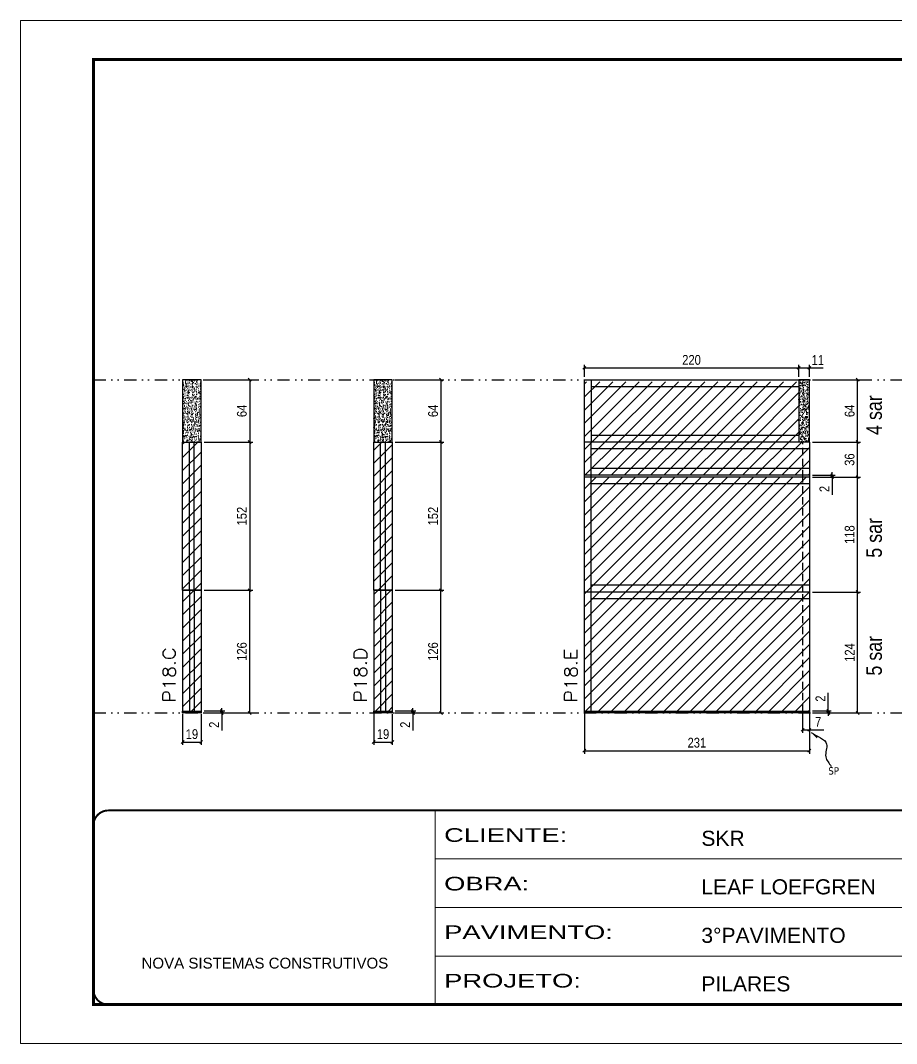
# Model space of a CAD drawing. Extents: x 14400 to 27878, y -21631 to 6985.
# Drawn here: x 19182 to 20081, y -2105 to -1055 of the extents above; entities that cross this region are included whole.
import ezdxf

# ---------------------------------------------------------------- set-up
doc = ezdxf.new("R2010")
doc.units = 0
for name, pattern in [('CONTINUO', [0]), ('DASHED', [0.75, 0.5, -0.25]), ('DIVIDE2', [0.625, 0.25, -0.125, 0, -0.125, 0, -0.125]), ('HIDDEN', [0.375, 0.25, -0.125])]:
    doc.linetypes.add(name, pattern=pattern)
for name, color, linetype in [('COTA', 241, 'Continuous'), ('NOMENCLATURA', 7, 'Continuous'), ('Nível', 160, 'Continuous'), ('Painéis', 200, 'Continuous'), ('SARR_2.2x7', 40, 'Continuous'), ('Sarrafo de Pressão', 42, 'HIDDEN'), ('texto', 7, 'Continuous')]:
    doc.layers.add(name, color=color, linetype=linetype)
for name, color, linetype, lineweight in [('Folhas', 255, 'Continuous', 9), ('Hachura', 251, 'Continuous', 9), ('SARRAFO DE PRESSAO', 251, 'DASHED', 9), ('Texto Seção', 7, 'Continuous', 15)]:
    doc.layers.add(name, color=color, linetype=linetype, lineweight=lineweight)
doc.styles.add('ARIAL', font='arial.ttf')
doc.styles.add('ARIAL_NARROW', font='ARIALN.TTF', dxfattribs={"height": 0.2})
doc.styles.add('COTA TECNICA', font='techl___.ttf', dxfattribs={"height": 10})
doc.styles.add('COTA TECNICA-50', font='techl___.ttf', dxfattribs={"height": 10})
doc.styles.add('REGUA-120', font='ROMANS.shx', dxfattribs={"height": 15})
doc.styles.get("Standard").update_dxf_attribs({"font": 'arial.ttf'})
doc.styles.add('Tecnologia', font='')
doc.styles.get('Tecnologia').set_extended_font_data('Forgotten Futurist')
doc.dimstyles.new('COTA PAINEL-50', dxfattribs={"dimtxt": 10, "dimasz": 3, "dimexe": 3, "dimexo": 3, "dimgap": 3, "dimtad": 1, "dimdec": 1, "dimzin": 12, "dimdsep": 46, "dimtxsty": 'COTA TECNICA-50', "dimblk1": 'OBLIQUE', "dimblk2": 'OBLIQUE', "dimsah": 1, "dimcen": 0.9, "dimclrd": 4, "dimclre": 4, "dimclrt": 240, "dimadec": 1, "dimazin": 3, "dimtfac": 1, "dimtdec": 1, "dimtmove": 0, "dimatfit": 3, "dimfxl": 1, "dimtolj": 1, "dimtzin": 12, "dimarcsym": 0})
doc.dimstyles.new('PAINEL', dxfattribs={"dimtxt": 10, "dimasz": 3, "dimexe": 3, "dimexo": 3, "dimgap": 3, "dimtad": 1, "dimdec": 1, "dimzin": 12, "dimdsep": 46, "dimtxsty": 'COTA TECNICA', "dimblk1": 'OBLIQUE', "dimblk2": 'OBLIQUE', "dimsah": 1, "dimcen": 0.9, "dimclrd": 4, "dimclre": 4, "dimclrt": 240, "dimadec": 1, "dimazin": 3, "dimtfac": 1, "dimtdec": 1, "dimtmove": 0, "dimatfit": 3, "dimfxl": 1, "dimtolj": 1, "dimtzin": 12, "dimarcsym": 0})
doc.dimstyles.get("Standard").update_dxf_attribs({"dimtxt": 0.18, "dimasz": 0.18, "dimexe": 0.18, "dimexo": 0.0625, "dimgap": 0.09, "dimtad": 0, "dimtih": 1, "dimtoh": 1, "dimdec": 4, "dimzin": 0, "dimdsep": 46, "dimtxsty": 'Standard', "dimcen": 0.09, "dimadec": 0, "dimazin": 0, "dimtfac": 1, "dimtdec": 4, "dimtofl": 0, "dimtmove": 0, "dimatfit": 3, "dimfxl": 1, "dimtolj": 1, "dimtzin": 0, "dimarcsym": 0})

# ---------------------------------------------------------------- blocks, each defined once
blk = doc.blocks.new('9999999999')
at = {"color": 30, "linetype": 'CONTINUO'}
for p, q in [((98564.6, 34230.2), (98564.6, 34429.4)), ((98564.6, 34379.6), (99584, 34379.6)), ((98564.6, 34329.8), (99488, 34329.8)), ((98564.6, 34280), (99488, 34280))]:
    blk.add_line(p, q, dxfattribs=at)
at = {"color": 30, "linetype": 'CONTINUO', "const_width": 2}
blk.add_lwpolyline([(99584, 34230.2), (99584, 34414.4, 0.414214), (99569, 34429.4), (98229, 34429.4, 0.414214), (98214, 34414.4), (98214, 34245.2, 0.414214), (98229, 34230.2), (99584, 34230.2)], format="xyb", dxfattribs=at)
at = {"layer": 'Folhas'}
blk.add_lwpolyline([(98139, 34190.2), (99624, 34190.2), (99624, 35240.2), (98139, 35240.2)], close=True, dxfattribs=at)
at = {"layer": 'Folhas', "color": 30, "const_width": 3}
blk.add_lwpolyline([(98214, 34230.2), (99584, 34230.2), (99584, 35200.2), (98214, 35200.2)], close=True, dxfattribs=at)
at = {"color": 7, "linetype": 'Continuous', "ltscale": 5, "style": 'ARIAL'}
for s, height, p in [('SKR', 15.48, (98837.7, 34393.1)), ('LEAF LOEFGREN', 15.483, (98837.7, 34343.3)), ('3°PAVIMENTO', 15.483, (98837.7, 34293.5)), ('NOVA SISTEMAS CONSTRUTIVOS', 11.059, (98263.2, 34267.2)), ('PILARES', 15.48, (98837.7, 34243.7))]:
    blk.add_text(s, height=height, dxfattribs=at).set_placement(p)
at = {"layer": 'Folhas', "color": 7, "style": 'Tecnologia', "width": 1.5}
for s, p in [('CLIENTE:', (98573.7, 34397.2)), ('OBRA:', (98573.7, 34347.3)), ('PAVIMENTO:', (98573.7, 34297.5)), ('PROJETO:', (98573.7, 34247.7))]:
    blk.add_text(s, height=14, dxfattribs=at).set_placement(p)
blk = doc.blocks.new('_Oblique')
at = {"color": 0, "linetype": 'ByBlock', "lineweight": -2}
blk.add_line((-0.5, -0.5), (0.5, 0.5), dxfattribs=at)
blk = doc.blocks.new('*D1064')
at = {"layer": 'COTA', "color": 4, "lineweight": -2, "transparency": 16777216}
for p, q in [((19760.6, -1767), (19760.6, -1807.8)), ((19991.6, -1767), (19991.6, -1807.8)), ((19760.6, -1804.8), (19991.6, -1804.8))]:
    blk.add_line(p, q, dxfattribs=at)
at = {"layer": 'Defpoints', "color": 0, "transparency": 16777216}
for p in [(19760.6, -1764), (19991.6, -1764), (19991.6, -1804.8)]:
    blk.add_point(p, dxfattribs=at)
at = {"layer": 'COTA', "color": 4, "lineweight": -2, "transparency": 16777216, "xscale": 3, "yscale": 3, "zscale": 3, "rotation": 180}
blk.add_blockref('_Oblique', (19760.6, -1804.8), dxfattribs=at)
at = {"layer": 'COTA', "color": 4, "lineweight": -2, "transparency": 16777216, "xscale": 3, "yscale": 3, "zscale": 3}
blk.add_blockref('_Oblique', (19991.6, -1804.8), dxfattribs=at)
at = {"layer": 'COTA', "color": 240, "transparency": 16777216, "insert": (19876.1, -1796.6), "char_height": 10, "attachment_point": 5, "style": 'COTA TECNICA'}
blk.add_mtext('\\A1;231', dxfattribs=at)
blk = doc.blocks.new('*D1065')
at = {"layer": 'COTA', "color": 4, "lineweight": -2, "transparency": 16777216}
for p, q in [((19984.6, -1767), (19984.6, -1786.3)), ((19991.6, -1769), (19991.6, -1786.3)), ((19984.6, -1783.3), (19991.6, -1783.3)), ((19991.6, -1783.3), (20006.4, -1783.3))]:
    blk.add_line(p, q, dxfattribs=at)
at = {"layer": 'Defpoints', "color": 0, "transparency": 16777216}
for p in [(19984.6, -1764), (19991.6, -1766), (19991.6, -1783.3)]:
    blk.add_point(p, dxfattribs=at)
at = {"layer": 'COTA', "color": 4, "lineweight": -2, "transparency": 16777216, "xscale": 3, "yscale": 3, "zscale": 3, "rotation": 180}
blk.add_blockref('_Oblique', (19984.6, -1783.3), dxfattribs=at)
at = {"layer": 'COTA', "color": 4, "lineweight": -2, "transparency": 16777216, "xscale": 3, "yscale": 3, "zscale": 3}
blk.add_blockref('_Oblique', (19991.6, -1783.3), dxfattribs=at)
at = {"layer": 'COTA', "color": 240, "transparency": 16777216, "insert": (20000.5, -1775.2), "char_height": 10, "attachment_point": 5, "style": 'COTA TECNICA-50'}
blk.add_mtext('\\A1;7', dxfattribs=at)
blk = doc.blocks.new('*D1066')
at = {"layer": 'COTA', "color": 4, "lineweight": -2, "transparency": 16777216}
for p, q in [((20010.9, -1764), (20010.9, -1745.2)), ((19994.6, -1764), (20013.9, -1764)), ((19994.6, -1766), (20013.9, -1766)), ((20010.9, -1766), (20010.9, -1764)), ((20010.9, -1766), (20010.9, -1769))]:
    blk.add_line(p, q, dxfattribs=at)
at = {"layer": 'Defpoints', "color": 0, "transparency": 16777216}
for p in [(19991.6, -1764), (19991.6, -1766), (20010.9, -1766)]:
    blk.add_point(p, dxfattribs=at)
at = {"layer": 'COTA', "color": 4, "lineweight": -2, "transparency": 16777216, "xscale": 3, "yscale": 3, "zscale": 3}
for p, rotation in [((20010.9, -1764), 270), ((20010.9, -1766), 90)]:
    blk.add_blockref('_Oblique', p, dxfattribs=dict(at, rotation=rotation))
at = {"layer": 'COTA', "color": 240, "transparency": 16777216, "insert": (20002.9, -1751.3), "char_height": 10, "attachment_point": 5, "rotation": 90, "style": 'COTA TECNICA-50'}
blk.add_mtext('\\A1;2', dxfattribs=at)
blk = doc.blocks.new('*D1076')
at = {"layer": 'COTA', "color": 4, "lineweight": -2, "transparency": 16777216}
for p, q in [((19994.6, -1642), (20044, -1642)), ((20041, -1766), (20041, -1642)), ((19994.6, -1766), (20044, -1766))]:
    blk.add_line(p, q, dxfattribs=at)
at = {"layer": 'Defpoints', "color": 0, "transparency": 16777216}
for p in [(19991.6, -1642), (20041, -1642), (19991.6, -1766)]:
    blk.add_point(p, dxfattribs=at)
at = {"layer": 'COTA', "color": 4, "lineweight": -2, "transparency": 16777216, "xscale": 3, "yscale": 3, "zscale": 3}
for p, rotation in [((20041, -1642), 90), ((20041, -1766), 270)]:
    blk.add_blockref('_Oblique', p, dxfattribs=dict(at, rotation=rotation))
at = {"layer": 'COTA', "color": 240, "transparency": 16777216, "insert": (20032.9, -1704), "char_height": 10, "attachment_point": 5, "rotation": 90, "style": 'COTA TECNICA'}
blk.add_mtext('\\A1;124', dxfattribs=at)
blk = doc.blocks.new('*D1067')
at = {"layer": 'COTA', "color": 4, "lineweight": -2, "transparency": 16777216}
for p, q in [((19544.5, -1767), (19544.5, -1798.9)), ((19563.5, -1767), (19563.5, -1798.9)), ((19544.5, -1795.9), (19563.5, -1795.9))]:
    blk.add_line(p, q, dxfattribs=at)
at = {"layer": 'Defpoints', "color": 0, "transparency": 16777216}
for p in [(19544.5, -1764), (19563.5, -1764), (19563.5, -1795.9)]:
    blk.add_point(p, dxfattribs=at)
at = {"layer": 'COTA', "color": 4, "lineweight": -2, "transparency": 16777216, "xscale": 3, "yscale": 3, "zscale": 3, "rotation": 180}
blk.add_blockref('_Oblique', (19544.5, -1795.9), dxfattribs=at)
at = {"layer": 'COTA', "color": 4, "lineweight": -2, "transparency": 16777216, "xscale": 3, "yscale": 3, "zscale": 3}
blk.add_blockref('_Oblique', (19563.5, -1795.9), dxfattribs=at)
at = {"layer": 'COTA', "color": 240, "transparency": 16777216, "insert": (19554, -1787.8), "char_height": 10, "attachment_point": 5, "style": 'COTA TECNICA'}
blk.add_mtext('\\A1;19', dxfattribs=at)
blk = doc.blocks.new('*D1068')
at = {"layer": 'COTA', "color": 4, "lineweight": -2, "transparency": 16777216}
for p, q in [((19584.7, -1764), (19584.7, -1761)), ((19566.5, -1764), (19587.7, -1764)), ((19566.5, -1766), (19587.7, -1766)), ((19584.7, -1764), (19584.7, -1766)), ((19584.7, -1766), (19584.7, -1784.1))]:
    blk.add_line(p, q, dxfattribs=at)
at = {"layer": 'Defpoints', "color": 0, "transparency": 16777216}
for p in [(19563.5, -1764), (19563.5, -1766), (19584.7, -1764)]:
    blk.add_point(p, dxfattribs=at)
at = {"layer": 'COTA', "color": 4, "lineweight": -2, "transparency": 16777216, "xscale": 3, "yscale": 3, "zscale": 3}
for p, rotation in [((19584.7, -1764), 270), ((19584.7, -1766), 90)]:
    blk.add_blockref('_Oblique', p, dxfattribs=dict(at, rotation=rotation))
at = {"layer": 'COTA', "color": 240, "transparency": 16777216, "insert": (19576.7, -1778.1), "char_height": 10, "attachment_point": 5, "rotation": 90, "style": 'COTA TECNICA-50'}
blk.add_mtext('\\A1;2', dxfattribs=at)
blk = doc.blocks.new('*D1077')
at = {"layer": 'COTA', "color": 4, "linetype": 'ByBlock', "lineweight": -2, "transparency": 16777216}
for p, q in [((19566.5, -1424), (19616.5, -1424)), ((19613.5, -1424), (19613.5, -1488)), ((19566.5, -1488), (19616.5, -1488))]:
    blk.add_line(p, q, dxfattribs=at)
at = {"layer": 'Defpoints', "color": 0, "linetype": 'ByBlock', "transparency": 16777216}
for p in [(19563.5, -1424), (19563.5, -1488), (19613.5, -1488)]:
    blk.add_point(p, dxfattribs=at)
at = {"layer": 'COTA', "color": 4, "linetype": 'ByBlock', "lineweight": -2, "transparency": 16777216, "xscale": 3, "yscale": 3, "zscale": 3}
for p, rotation in [((19613.5, -1424), 90), ((19613.5, -1488), 270)]:
    blk.add_blockref('_Oblique', p, dxfattribs=dict(at, rotation=rotation))
at = {"layer": 'COTA', "color": 240, "linetype": 'ByBlock', "transparency": 16777216, "insert": (19605.4, -1456), "char_height": 10, "attachment_point": 5, "rotation": 90, "style": 'COTA TECNICA'}
blk.add_mtext('\\A1;64', dxfattribs=at)
blk = doc.blocks.new('*D1069')
at = {"layer": 'COTA', "color": 4, "lineweight": -2, "transparency": 16777216}
for p, q in [((19566.5, -1640), (19616.5, -1640)), ((19613.5, -1766), (19613.5, -1640)), ((19566.5, -1766), (19616.5, -1766))]:
    blk.add_line(p, q, dxfattribs=at)
at = {"layer": 'Defpoints', "color": 0, "transparency": 16777216}
for p in [(19563.5, -1640), (19613.5, -1640), (19563.5, -1766)]:
    blk.add_point(p, dxfattribs=at)
at = {"layer": 'COTA', "color": 4, "lineweight": -2, "transparency": 16777216, "xscale": 3, "yscale": 3, "zscale": 3}
for p, rotation in [((19613.5, -1640), 90), ((19613.5, -1766), 270)]:
    blk.add_blockref('_Oblique', p, dxfattribs=dict(at, rotation=rotation))
at = {"layer": 'COTA', "color": 240, "transparency": 16777216, "insert": (19605.4, -1703), "char_height": 10, "attachment_point": 5, "rotation": 90, "style": 'COTA TECNICA-50'}
blk.add_mtext('\\A1;126', dxfattribs=at)
blk = doc.blocks.new('*D1070')
at = {"layer": 'COTA', "color": 4, "lineweight": -2, "transparency": 16777216}
for p, q in [((19348.4, -1767), (19348.4, -1798.9)), ((19367.4, -1767), (19367.4, -1798.9)), ((19348.4, -1795.9), (19367.4, -1795.9))]:
    blk.add_line(p, q, dxfattribs=at)
at = {"layer": 'Defpoints', "color": 0, "transparency": 16777216}
for p in [(19348.4, -1764), (19367.4, -1764), (19367.4, -1795.9)]:
    blk.add_point(p, dxfattribs=at)
at = {"layer": 'COTA', "color": 4, "lineweight": -2, "transparency": 16777216, "xscale": 3, "yscale": 3, "zscale": 3, "rotation": 180}
blk.add_blockref('_Oblique', (19348.4, -1795.9), dxfattribs=at)
at = {"layer": 'COTA', "color": 4, "lineweight": -2, "transparency": 16777216, "xscale": 3, "yscale": 3, "zscale": 3}
blk.add_blockref('_Oblique', (19367.4, -1795.9), dxfattribs=at)
at = {"layer": 'COTA', "color": 240, "transparency": 16777216, "insert": (19357.9, -1787.8), "char_height": 10, "attachment_point": 5, "style": 'COTA TECNICA'}
blk.add_mtext('\\A1;19', dxfattribs=at)
blk = doc.blocks.new('*D1071')
at = {"layer": 'COTA', "color": 4, "lineweight": -2, "transparency": 16777216}
for p, q in [((19388.6, -1764), (19388.6, -1761)), ((19370.4, -1764), (19391.6, -1764)), ((19370.4, -1766), (19391.6, -1766)), ((19388.6, -1764), (19388.6, -1766)), ((19388.6, -1766), (19388.6, -1784.1))]:
    blk.add_line(p, q, dxfattribs=at)
at = {"layer": 'Defpoints', "color": 0, "transparency": 16777216}
for p in [(19367.4, -1764), (19367.4, -1766), (19388.6, -1764)]:
    blk.add_point(p, dxfattribs=at)
at = {"layer": 'COTA', "color": 4, "lineweight": -2, "transparency": 16777216, "xscale": 3, "yscale": 3, "zscale": 3}
for p, rotation in [((19388.6, -1764), 270), ((19388.6, -1766), 90)]:
    blk.add_blockref('_Oblique', p, dxfattribs=dict(at, rotation=rotation))
at = {"layer": 'COTA', "color": 240, "transparency": 16777216, "insert": (19380.6, -1778.1), "char_height": 10, "attachment_point": 5, "rotation": 90, "style": 'COTA TECNICA-50'}
blk.add_mtext('\\A1;2', dxfattribs=at)
blk = doc.blocks.new('*D1072')
at = {"layer": 'COTA', "color": 4, "lineweight": -2, "transparency": 16777216}
for p, q in [((19370.4, -1640), (19420.3, -1640)), ((19417.3, -1766), (19417.3, -1640)), ((19370.4, -1766), (19420.3, -1766))]:
    blk.add_line(p, q, dxfattribs=at)
at = {"layer": 'Defpoints', "color": 0, "transparency": 16777216}
for p in [(19367.4, -1640), (19417.3, -1640), (19367.4, -1766)]:
    blk.add_point(p, dxfattribs=at)
at = {"layer": 'COTA', "color": 4, "lineweight": -2, "transparency": 16777216, "xscale": 3, "yscale": 3, "zscale": 3}
for p, rotation in [((19417.3, -1640), 90), ((19417.3, -1766), 270)]:
    blk.add_blockref('_Oblique', p, dxfattribs=dict(at, rotation=rotation))
at = {"layer": 'COTA', "color": 240, "transparency": 16777216, "insert": (19409.2, -1703), "char_height": 10, "attachment_point": 5, "rotation": 90, "style": 'COTA TECNICA-50'}
blk.add_mtext('\\A1;126', dxfattribs=at)
blk = doc.blocks.new('*D1623')
at = {"layer": 'COTA', "color": 4, "linetype": 'ByBlock', "lineweight": -2, "transparency": 16777216}
for p, q in [((19370.4, -1424), (19420.3, -1424)), ((19417.3, -1424), (19417.3, -1488)), ((19370.4, -1488), (19420.3, -1488))]:
    blk.add_line(p, q, dxfattribs=at)
at = {"layer": 'Defpoints', "color": 0, "linetype": 'ByBlock', "transparency": 16777216}
for p in [(19367.4, -1424), (19367.4, -1488), (19417.3, -1488)]:
    blk.add_point(p, dxfattribs=at)
at = {"layer": 'COTA', "color": 4, "linetype": 'ByBlock', "lineweight": -2, "transparency": 16777216, "xscale": 3, "yscale": 3, "zscale": 3}
for p, rotation in [((19417.3, -1424), 90), ((19417.3, -1488), 270)]:
    blk.add_blockref('_Oblique', p, dxfattribs=dict(at, rotation=rotation))
at = {"layer": 'COTA', "color": 240, "linetype": 'ByBlock', "transparency": 16777216, "insert": (19409.2, -1456), "char_height": 10, "attachment_point": 5, "rotation": 90, "style": 'COTA TECNICA'}
blk.add_mtext('\\A1;64', dxfattribs=at)
blk = doc.blocks.new('*D1624')
at = {"layer": 'COTA', "color": 4, "lineweight": -2, "transparency": 16777216}
for p, q in [((19994.6, -1424), (20044, -1424)), ((20041, -1488), (20041, -1424)), ((19994.6, -1488), (20044, -1488))]:
    blk.add_line(p, q, dxfattribs=at)
at = {"layer": 'Defpoints', "color": 0, "transparency": 16777216}
for p in [(19991.6, -1424), (20041, -1424), (19991.6, -1488)]:
    blk.add_point(p, dxfattribs=at)
at = {"layer": 'COTA', "color": 4, "lineweight": -2, "transparency": 16777216, "xscale": 3, "yscale": 3, "zscale": 3}
for p, rotation in [((20041, -1424), 90), ((20041, -1488), 270)]:
    blk.add_blockref('_Oblique', p, dxfattribs=dict(at, rotation=rotation))
at = {"layer": 'COTA', "color": 240, "transparency": 16777216, "insert": (20032.9, -1456), "char_height": 10, "attachment_point": 5, "rotation": 90, "style": 'COTA TECNICA'}
blk.add_mtext('\\A1;64', dxfattribs=at)
blk = doc.blocks.new('*D1625')
at = {"layer": 'COTA', "color": 4, "lineweight": -2, "transparency": 16777216}
for p, q in [((19760.6, -1421), (19760.6, -1408.8)), ((19760.6, -1411.8), (19980.6, -1411.8)), ((19980.6, -1421), (19980.6, -1408.8))]:
    blk.add_line(p, q, dxfattribs=at)
at = {"layer": 'Defpoints', "color": 0, "transparency": 16777216}
for p in [(19980.6, -1411.8), (19760.6, -1424), (19980.6, -1424)]:
    blk.add_point(p, dxfattribs=at)
at = {"layer": 'COTA', "color": 4, "lineweight": -2, "transparency": 16777216, "xscale": 3, "yscale": 3, "zscale": 3, "rotation": 180}
blk.add_blockref('_Oblique', (19760.6, -1411.8), dxfattribs=at)
at = {"layer": 'COTA', "color": 4, "lineweight": -2, "transparency": 16777216, "xscale": 3, "yscale": 3, "zscale": 3}
blk.add_blockref('_Oblique', (19980.6, -1411.8), dxfattribs=at)
at = {"layer": 'COTA', "color": 240, "transparency": 16777216, "insert": (19870.6, -1403.7), "char_height": 10, "attachment_point": 5, "style": 'COTA TECNICA'}
blk.add_mtext('\\A1;220', dxfattribs=at)
blk = doc.blocks.new('*D1626')
at = {"layer": 'COTA', "color": 4, "lineweight": -2, "transparency": 16777216}
for p, q in [((19980.6, -1421), (19980.6, -1408.8)), ((19980.6, -1411.8), (19991.6, -1411.8)), ((19991.6, -1421), (19991.6, -1408.8)), ((19991.6, -1411.8), (20005.7, -1411.8))]:
    blk.add_line(p, q, dxfattribs=at)
at = {"layer": 'Defpoints', "color": 0, "transparency": 16777216}
for p in [(19991.6, -1411.8), (19980.6, -1424), (19991.6, -1424)]:
    blk.add_point(p, dxfattribs=at)
at = {"layer": 'COTA', "color": 4, "lineweight": -2, "transparency": 16777216, "xscale": 3, "yscale": 3, "zscale": 3, "rotation": 180}
blk.add_blockref('_Oblique', (19980.6, -1411.8), dxfattribs=at)
at = {"layer": 'COTA', "color": 4, "lineweight": -2, "transparency": 16777216, "xscale": 3, "yscale": 3, "zscale": 3}
blk.add_blockref('_Oblique', (19991.6, -1411.8), dxfattribs=at)
at = {"layer": 'COTA', "color": 240, "transparency": 16777216, "insert": (20000.2, -1403.8), "char_height": 10, "attachment_point": 5, "style": 'COTA TECNICA'}
blk.add_mtext('\\A1;11', dxfattribs=at)
blk = doc.blocks.new('*D1664')
at = {"layer": 'COTA', "color": 4, "lineweight": -2, "transparency": 16777216}
for p, q in [((19370.4, -1488), (19420.3, -1488)), ((19417.3, -1488), (19417.3, -1640)), ((19370.4, -1640), (19420.3, -1640))]:
    blk.add_line(p, q, dxfattribs=at)
at = {"layer": 'Defpoints', "color": 0, "transparency": 16777216}
for p in [(19367.4, -1488), (19367.4, -1640), (19417.3, -1640)]:
    blk.add_point(p, dxfattribs=at)
at = {"layer": 'COTA', "color": 4, "lineweight": -2, "transparency": 16777216, "xscale": 3, "yscale": 3, "zscale": 3}
for p, rotation in [((19417.3, -1488), 90), ((19417.3, -1640), 270)]:
    blk.add_blockref('_Oblique', p, dxfattribs=dict(at, rotation=rotation))
at = {"layer": 'COTA', "color": 240, "transparency": 16777216, "insert": (19409.2, -1564), "char_height": 10, "attachment_point": 5, "rotation": 90, "style": 'COTA TECNICA'}
blk.add_mtext('\\A1;152', dxfattribs=at)
blk = doc.blocks.new('*D1665')
at = {"layer": 'COTA', "color": 4, "lineweight": -2, "transparency": 16777216}
for p, q in [((19566.5, -1488), (19616.5, -1488)), ((19613.5, -1488), (19613.5, -1640)), ((19566.5, -1640), (19616.5, -1640))]:
    blk.add_line(p, q, dxfattribs=at)
at = {"layer": 'Defpoints', "color": 0, "transparency": 16777216}
for p in [(19563.5, -1488), (19563.5, -1640), (19613.5, -1640)]:
    blk.add_point(p, dxfattribs=at)
at = {"layer": 'COTA', "color": 4, "lineweight": -2, "transparency": 16777216, "xscale": 3, "yscale": 3, "zscale": 3}
for p, rotation in [((19613.5, -1488), 90), ((19613.5, -1640), 270)]:
    blk.add_blockref('_Oblique', p, dxfattribs=dict(at, rotation=rotation))
at = {"layer": 'COTA', "color": 240, "transparency": 16777216, "insert": (19605.4, -1564), "char_height": 10, "attachment_point": 5, "rotation": 90, "style": 'COTA TECNICA'}
blk.add_mtext('\\A1;152', dxfattribs=at)
blk = doc.blocks.new('*D1666')
at = {"layer": 'COTA', "color": 4, "lineweight": -2, "transparency": 16777216}
for p, q in [((19994.6, -1524), (20044, -1524)), ((20041, -1642), (20041, -1524)), ((19994.6, -1642), (20044, -1642))]:
    blk.add_line(p, q, dxfattribs=at)
at = {"layer": 'Defpoints', "color": 0, "transparency": 16777216}
for p in [(19991.6, -1524), (20041, -1524), (19991.6, -1642)]:
    blk.add_point(p, dxfattribs=at)
at = {"layer": 'COTA', "color": 4, "lineweight": -2, "transparency": 16777216, "xscale": 3, "yscale": 3, "zscale": 3}
for p, rotation in [((20041, -1524), 90), ((20041, -1642), 270)]:
    blk.add_blockref('_Oblique', p, dxfattribs=dict(at, rotation=rotation))
at = {"layer": 'COTA', "color": 240, "transparency": 16777216, "insert": (20032.9, -1583), "char_height": 10, "attachment_point": 5, "rotation": 90, "style": 'COTA TECNICA'}
blk.add_mtext('\\A1;118', dxfattribs=at)
blk = doc.blocks.new('*D1961')
at = {"layer": 'COTA', "color": 4, "lineweight": -2, "transparency": 16777216}
for p, q in [((19994.6, -1488), (20044, -1488)), ((20041, -1524), (20041, -1488)), ((19994.6, -1524), (20044, -1524))]:
    blk.add_line(p, q, dxfattribs=at)
at = {"layer": 'Defpoints', "color": 0, "transparency": 16777216}
for p in [(19991.6, -1488), (20041, -1488), (19991.6, -1524)]:
    blk.add_point(p, dxfattribs=at)
at = {"layer": 'COTA', "color": 4, "lineweight": -2, "transparency": 16777216, "xscale": 3, "yscale": 3, "zscale": 3}
for p, rotation in [((20041, -1488), 90), ((20041, -1524), 270)]:
    blk.add_blockref('_Oblique', p, dxfattribs=dict(at, rotation=rotation))
at = {"layer": 'COTA', "color": 240, "transparency": 16777216, "insert": (20032.8, -1506), "char_height": 10, "attachment_point": 5, "rotation": 90, "style": 'COTA TECNICA'}
blk.add_mtext('\\A1;36', dxfattribs=at)
blk = doc.blocks.new('*D2283')
at = {"layer": 'COTA', "color": 4, "lineweight": -2, "transparency": 16777216}
for p, q in [((19994.6, -1522), (20017.9, -1522)), ((20014.9, -1522), (20014.9, -1519)), ((20014.9, -1522), (20014.9, -1524)), ((19994.6, -1524), (20017.9, -1524)), ((20014.9, -1524), (20014.9, -1542.1))]:
    blk.add_line(p, q, dxfattribs=at)
at = {"layer": 'Defpoints', "color": 0, "transparency": 16777216}
for p in [(19991.6, -1522), (19991.6, -1524), (20014.9, -1524)]:
    blk.add_point(p, dxfattribs=at)
at = {"layer": 'COTA', "color": 4, "lineweight": -2, "transparency": 16777216, "xscale": 3, "yscale": 3, "zscale": 3}
for p, rotation in [((20014.9, -1522), 270), ((20014.9, -1524), 90)]:
    blk.add_blockref('_Oblique', p, dxfattribs=dict(at, rotation=rotation))
at = {"layer": 'COTA', "color": 240, "transparency": 16777216, "insert": (20006.9, -1536.1), "char_height": 10, "attachment_point": 5, "rotation": 90, "style": 'COTA TECNICA'}
blk.add_mtext('\\A1;2', dxfattribs=at)

msp = doc.modelspace()

# ---------------------------------------------------------------- hatches: boundary and pattern name
at = {"layer": 'COTA'}
h = msp.add_hatch(dxfattribs=at)
h.set_pattern_fill('AR-CONC', color=256, scale=0.03)
h.set_pattern_definition([(50, (3665.493, -5736.8755), (5.4655401, -0.4781726), [0.5715, -6.2865]), (355, (3665.493, -5736.8755), (-1.0573026, 5.7317054), [0.4572, -5.0292175]), (100.451445, (3665.9483, -5736.9154), (4.4082374, 5.2535326), [0.4857003, -5.3427073]), (46.1842, (3665.493, -5735.3515), (8.1323712, -1.2612698), [0.85725, -9.42975]), (96.63556, (3666.1706, -5735.457), (7.122124, 7.4227837), [0.7285507, -8.0140682]), (351.18415, (3665.493, -5735.3515), (7.122124, 7.4227837), [0.685799, -7.543792]), (21, (3666.255, -5735.7325), (4.5484317, -3.067956), [0.5715, -6.2865]), (326, (3666.255, -5735.7325), (1.8540609, 5.525639), [0.4572, -5.0292]), (71.451445, (3666.634, -5735.988), (6.4024926, 2.457683), [0.4857003, -5.3426981]), (37.5, (3665.4929, -5736.8755), (0.0926581, 2.53665117), [0, -4.96824, 0, -5.1054, 0, -5.04825]), (7.5, (3665.493, -5736.8755), (2.00458988, 3.00541724), [0, -2.91084, 0, -4.85394, 0, -1.92405]), (327.5, (3663.7936, -5736.8755), (4.06771786, -0.17186232), [0, -1.905, 0, -5.9436, 0, -7.8867]), (317.5, (3663.0316, -5736.8755), (4.44387544, 0.7627947), [0, -2.4765, 0, -3.94716, 0, -5.6007])])
h.paths.add_polyline_path([(19367.36, -1424.02), (19348.36, -1424.02), (19348.36, -1488.04), (19367.36, -1488.04)])
h = msp.add_hatch(dxfattribs=at)
h.set_pattern_fill('AR-CONC', color=256, scale=0.03)
h.set_pattern_definition([(50, (3861.6687, -5736.8755), (5.4655401, -0.4781726), [0.5715, -6.2865]), (355, (3861.6687, -5736.8755), (-1.0573026, 5.7317054), [0.4572, -5.0292175]), (100.451445, (3862.124, -5736.9154), (4.4082374, 5.2535326), [0.4857003, -5.3427073]), (46.1842, (3861.669, -5735.3515), (8.1323712, -1.2612698), [0.85725, -9.42975]), (96.63556, (3862.346, -5735.457), (7.122124, 7.4227837), [0.7285507, -8.0140682]), (351.18415, (3861.669, -5735.3515), (7.122124, 7.4227837), [0.685799, -7.543792]), (21, (3862.4307, -5735.7325), (4.5484317, -3.067956), [0.5715, -6.2865]), (326, (3862.4307, -5735.7325), (1.8540609, 5.525639), [0.4572, -5.0292]), (71.451445, (3862.8097, -5735.988), (6.4024926, 2.457683), [0.4857003, -5.3426981]), (37.5, (3861.6687, -5736.8755), (0.0926581, 2.53665117), [0, -4.96824, 0, -5.1054, 0, -5.04825]), (7.5, (3861.6687, -5736.8755), (2.00458988, 3.00541724), [0, -2.91084, 0, -4.85394, 0, -1.92405]), (327.5, (3859.9694, -5736.8755), (4.06771786, -0.17186232), [0, -1.905, 0, -5.9436, 0, -7.8867]), (317.5, (3859.2074, -5736.8755), (4.44387544, 0.7627947), [0, -2.4765, 0, -3.94716, 0, -5.6007])])
h.paths.add_polyline_path([(19563.53, -1424.02), (19544.53, -1424.02), (19544.53, -1488.04), (19563.53, -1488.04)])
h = msp.add_hatch(dxfattribs=at)
h.set_pattern_fill('AR-CONC', color=256, scale=0.03)
h.set_pattern_definition([(50, (13.5, 1300.575), (5.4655401, -0.4781726), [0.5715, -6.2865]), (355, (13.5, 1300.575), (-1.0573026, 5.7317054), [0.4572, -5.0292175]), (100.451445, (13.9555, 1300.535), (4.4082374, 5.2535326), [0.4857003, -5.3427073]), (46.1842, (13.5, 1302.099), (8.1323712, -1.2612698), [0.85725, -9.42975]), (96.635558, (14.178, 1301.994), (7.122124, 7.4227837), [0.7285507, -8.0140682]), (351.18415, (13.5, 1302.099), (7.122124, 7.4227837), [0.685799, -7.543792]), (21, (14.262, 1301.718), (4.5484317, -3.0679559), [0.5715, -6.2865]), (326, (14.262, 1301.718), (1.8540609, 5.525639), [0.4572, -5.0292]), (71.451445, (14.641, 1301.4624), (6.4024926, 2.457683), [0.4857003, -5.3426981]), (37.5, (13.5, 1300.5751), (0.0926581, 2.53665117), [0, -4.96824, 0, -5.1054, 0, -5.04825]), (7.5, (13.5, 1300.575), (2.00458988, 3.00541724), [0, -2.91084, 0, -4.85394, 0, -1.92405]), (327.5, (11.8007, 1300.5751), (4.06771786, -0.17186232), [0, -1.905, 0, -5.9436, 0, -7.8867]), (317.5, (11.0387, 1300.575), (4.44387544, 0.7627947), [0, -2.4765, 0, -3.94716, 0, -5.6007])])
h.paths.add_polyline_path([(19991.65, -1424.02), (19980.65, -1424.02), (19980.65, -1488.02), (19991.65, -1488.02)])
at = {"layer": 'Hachura', "linetype": 'ByBlock'}
h = msp.add_hatch(dxfattribs=at)
h.set_pattern_fill('ANSI31', color=256, scale=3)
h.paths.add_polyline_path([(19367.36, -1640.04), (19348.36, -1640.04), (19348.36, -1764.02), (19367.36, -1764.02)])
h.paths.add_polyline_path([(19563.53, -1640.04), (19544.53, -1640.04), (19544.53, -1764.02), (19563.53, -1764.02)])
h.paths.add_polyline_path([(19991.65, -1642.02), (19760.65, -1642.02), (19760.65, -1764.02), (19991.65, -1764.02)])
h.paths.add_polyline_path([(19991.65, -1524.02), (19760.65, -1524.02), (19760.65, -1642.02), (19991.65, -1642.02)])
h.paths.add_polyline_path([(19980.65, -1426.02), (19760.65, -1426.02), (19760.65, -1490.02), (19980.65, -1490.02)])
h.paths.add_polyline_path([(20331.38, -1524.02), (20209.38, -1524.02), (20209.38, -1642.02), (20331.38, -1642.02)])
h.paths.add_polyline_path([(20470.38, -1524.02), (20331.38, -1524.02), (20331.38, -1642.02), (20470.38, -1642.02)])
h.paths.add_polyline_path([(20470.38, -1642.02), (20331.38, -1642.02), (20331.38, -1764.02), (20470.38, -1764.02)])
h.paths.add_polyline_path([(20331.38, -1642.02), (20209.38, -1642.02), (20209.38, -1764.02), (20331.38, -1764.02)])
h = msp.add_hatch(dxfattribs=at)
h.set_pattern_fill('ANSI31', color=256, scale=3)
h.paths.add_polyline_path([(19367.36, -1488.04), (19348.36, -1488.04), (19348.36, -1640.04), (19367.36, -1640.04)])
h.paths.add_polyline_path([(19563.53, -1488.04), (19544.53, -1488.04), (19544.53, -1640.04), (19563.53, -1640.04)])
h.paths.add_polyline_path([(19991.65, -1488.02), (19760.65, -1488.02), (19760.65, -1522.02), (19991.65, -1522.02)])

# ---------------------------------------------------------------- linework, layer by layer
at = {"layer": 'COTA'}
for p, q in [((19991.65, -1424.02), (19980.65, -1424.02)), ((19991.65, -1488.02), (19991.65, -1424.02))]:
    msp.add_line(p, q, dxfattribs=at)
at = {"layer": 'COTA', "linetype": 'ByBlock'}
for points in [[(19348.36, -1488.04), (19367.36, -1488.04), (19367.36, -1424.02), (19348.36, -1424.02)], [(19544.53, -1488.04), (19563.53, -1488.04), (19563.53, -1424.02), (19544.53, -1424.02)]]:
    msp.add_lwpolyline(points, close=True, dxfattribs=at)
at = {"layer": 'Nível', "color": 4, "linetype": 'DIVIDE2', "ltscale": 50}
for p, q in [((19256.97, -1424.02), (20626.97, -1424.02)), ((19256.97, -1766.02), (20626.97, -1766.02))]:
    msp.add_line(p, q, dxfattribs=at)
at = {"layer": 'Painéis'}
for p, q in [((19760.65, -1764.02), (19760.65, -1424.02)), ((19760.65, -1424.02), (19980.65, -1424.02)), ((19980.65, -1424.02), (19980.65, -1488.02)), ((19991.65, -1488.02), (19760.65, -1488.02)), ((19991.65, -1488.02), (19991.65, -1764.02)), ((19991.65, -1522.02), (19760.65, -1522.02)), ((19991.65, -1524.02), (19760.65, -1524.02)), ((19348.36, -1640.04), (19348.36, -1764.02)), ((19348.36, -1640.04), (19367.36, -1640.04)), ((19348.36, -1640.04), (19367.36, -1640.04)), ((19348.36, -1640.04), (19348.36, -1640.04)), ((19367.36, -1640.04), (19367.36, -1764.02)), ((19367.36, -1640.04), (19367.36, -1640.04)), ((19544.53, -1640.04), (19544.53, -1764.02)), ((19544.53, -1640.04), (19563.53, -1640.04)), ((19563.53, -1640.04), (19544.53, -1640.04)), ((19563.53, -1640.04), (19563.53, -1764.02)), ((19991.65, -1642.02), (19760.65, -1642.02)), ((19348.36, -1764.02), (19367.36, -1764.02)), ((19348.36, -1764.02), (19367.36, -1764.02)), ((19348.36, -1766.02), (19348.36, -1764.02)), ((19367.36, -1766.02), (19348.36, -1766.02)), ((19367.36, -1764.02), (19367.36, -1766.02)), ((19544.53, -1764.02), (19563.53, -1764.02)), ((19544.53, -1764.02), (19563.53, -1764.02)), ((19544.53, -1766.02), (19544.53, -1764.02)), ((19563.53, -1766.02), (19544.53, -1766.02)), ((19563.53, -1764.02), (19563.53, -1766.02))]:
    msp.add_line(p, q, dxfattribs=at)
for points in [[(19348.36, -1488.04), (19367.36, -1488.04), (19367.36, -1640.04), (19348.36, -1640.04)], [(19544.53, -1488.04), (19563.53, -1488.04), (19563.53, -1640.04), (19544.53, -1640.04)], [(19760.65, -1764.02), (19991.65, -1764.02), (19991.65, -1766.02), (19760.65, -1766.02)]]:
    msp.add_lwpolyline(points, close=True, dxfattribs=at)
at = {"layer": 'SARR_2.2x7'}
for p, q in [((19767.65, -1424.02), (19767.65, -1488.02)), ((19767.65, -1431.02), (19980.65, -1431.02)), ((19355.36, -1640.04), (19355.36, -1488.04)), ((19360.36, -1640.04), (19360.36, -1488.04)), ((19551.53, -1640.04), (19551.53, -1488.04)), ((19556.53, -1640.04), (19556.53, -1488.04)), ((19767.65, -1481.02), (19980.65, -1481.02)), ((19767.65, -1524.02), (19767.65, -1488.02)), ((19991.65, -1495.02), (19767.65, -1495.02)), ((19991.65, -1515.02), (19767.65, -1515.02)), ((19767.65, -1642.02), (19767.65, -1524.02)), ((19991.65, -1531.02), (19767.65, -1531.02)), ((19991.65, -1635.02), (19767.65, -1635.02)), ((19355.36, -1640.04), (19355.36, -1764.02)), ((19355.36, -1640.04), (19355.36, -1640.04)), ((19360.36, -1640.04), (19360.36, -1764.02)), ((19360.36, -1640.04), (19360.36, -1640.04)), ((19551.53, -1640.04), (19551.53, -1764.02)), ((19556.53, -1640.04), (19556.53, -1764.02)), ((19767.65, -1764.02), (19767.65, -1642.02)), ((19991.65, -1649.02), (19767.65, -1649.02))]:
    msp.add_line(p, q, dxfattribs=at)
at = {"layer": 'Sarrafo de Pressão', "ltscale": 30}
for p, q in [((19984.65, -1524.02), (19984.65, -1488.02)), ((19984.65, -1642.02), (19984.65, -1524.02)), ((19984.65, -1764.02), (19984.65, -1642.02))]:
    msp.add_line(p, q, dxfattribs=at)

# ---------------------------------------------------------------- block references
at = {"layer": 'SARRAFO DE PRESSAO', "color": 6, "linetype": 'ByBlock'}
msp.add_blockref('9999999999', (-78957.01, -36295.5), dxfattribs=at)

# ---------------------------------------------------------------- texts
at = {"layer": 'NOMENCLATURA', "style": 'ARIAL_NARROW'}
for s, p in [('4 sar', (20065.89, -1480.69)), ('5 sar', (20065.89, -1606.69)), ('5 sar', (20065.89, -1727.69))]:
    msp.add_text(s, height=16, rotation=90, dxfattribs=at).set_placement(p)
at = {"layer": 'texto', "color": 0, "insert": (20016.42, -1825.51), "char_height": 7.5, "attachment_point": 5}
msp.add_mtext('{\\fTahoma|b0|i0|c0|p34;\\C4;SP}', dxfattribs=at)
at = {"layer": 'Texto Seção', "style": 'REGUA-120', "width": 1.1}
for s, p in [('P18.C', (19341.11, -1755.25)), ('P18.D', (19537.28, -1755.25)), ('P18.E', (19753.4, -1755.25))]:
    msp.add_text(s, height=13, rotation=90, dxfattribs=at).set_placement(p)

# ---------------------------------------------------------------- dimensions: what is measured, and where the dimension line sits
at = {"layer": 'COTA'}
for base, p1, p2, dimstyle, picture, middle in [((19980.65, -1411.82), (19760.65, -1424.02), (19980.65, -1424.02), 'PAINEL', '*D1625', (19870.65, -1403.72)), ((19991.65, -1411.82), (19980.65, -1424.02), (19991.65, -1424.02), 'PAINEL', '*D1626', (20000.19, -1403.76)), ((19991.65, -1783.26), (19984.65, -1764.02), (19991.65, -1766.02), 'COTA PAINEL-50', '*D1065', (20000.51, -1775.18))]:
    dim = msp.add_linear_dim(base=base, p1=p1, p2=p2, dimstyle=dimstyle, dxfattribs=at)
    dim.commit()
    dim.dimension.update_dxf_attribs({"geometry": picture, "text_midpoint": middle})
at = {"layer": 'COTA', "linetype": 'ByBlock'}
for base, p1, p2, picture, middle in [((19417.35, -1488.04), (19367.36, -1424.02), (19367.36, -1488.04), '*D1623', (19409.24, -1456.03)), ((19613.52, -1488.04), (19563.53, -1424.02), (19563.53, -1488.04), '*D1077', (19605.42, -1456.03))]:
    dim = msp.add_linear_dim(base=base, p1=p1, p2=p2, angle=90, dimstyle='PAINEL', dxfattribs=at)
    dim.commit()
    dim.dimension.update_dxf_attribs({"geometry": picture, "text_midpoint": middle})
at = {"layer": 'COTA'}
for base, p1, p2, dimstyle, picture, middle in [((20041.01, -1424.02), (19991.65, -1488.02), (19991.65, -1424.02), 'PAINEL', '*D1624', (20032.91, -1456.02)), ((19417.35, -1640.04), (19367.36, -1488.04), (19367.36, -1640.04), 'PAINEL', '*D1664', (19409.24, -1564.04)), ((19613.52, -1640.04), (19563.53, -1488.04), (19563.53, -1640.04), 'PAINEL', '*D1665', (19605.41, -1564.04)), ((20041.01, -1488.02), (19991.65, -1524.02), (19991.65, -1488.02), 'PAINEL', '*D1961', (20032.8, -1506.02)), ((20014.95, -1524.02), (19991.65, -1522.02), (19991.65, -1524.02), 'PAINEL', '*D2283', (20006.95, -1536.07)), ((20041.01, -1524.02), (19991.65, -1642.02), (19991.65, -1524.02), 'PAINEL', '*D1666', (20032.92, -1583.02)), ((19417.35, -1640.04), (19367.36, -1766.02), (19367.36, -1640.04), 'COTA PAINEL-50', '*D1072', (19409.24, -1703.03)), ((19613.52, -1640.04), (19563.53, -1766.02), (19563.53, -1640.04), 'COTA PAINEL-50', '*D1069', (19605.42, -1703.03)), ((20041.01, -1642.02), (19991.65, -1766.02), (19991.65, -1642.02), 'PAINEL', '*D1076', (20032.94, -1704.02))]:
    dim = msp.add_linear_dim(base=base, p1=p1, p2=p2, angle=90, dimstyle=dimstyle, dxfattribs=at)
    dim.commit()
    dim.dimension.update_dxf_attribs({"geometry": picture, "text_midpoint": middle})
for base, p1, p2, picture, middle in [((20010.91, -1766.02), (19991.65, -1764.02), (19991.65, -1766.02), '*D1066', (20010.91, -1751.27)), ((19388.55, -1764.02), (19367.36, -1766.02), (19367.36, -1764.02), '*D1071', (19388.55, -1778.07)), ((19584.73, -1764.02), (19563.53, -1766.02), (19563.53, -1764.02), '*D1068', (19584.73, -1778.07))]:
    dim = msp.add_linear_dim(base=base, p1=p1, p2=p2, angle=90, dimstyle='COTA PAINEL-50', dxfattribs=at)
    dim.commit()
    dim.dimension.update_dxf_attribs({"geometry": picture, "text_midpoint": middle, "dimtype": 160})
for base, p1, p2, picture, middle in [((19367.36, -1795.91), (19348.36, -1764.02), (19367.36, -1764.02), '*D1070', (19357.86, -1787.82)), ((19563.53, -1795.91), (19544.53, -1764.02), (19563.53, -1764.02), '*D1067', (19554.03, -1787.82)), ((19991.65, -1804.84), (19760.65, -1764.02), (19991.65, -1764.02), '*D1064', (19876.15, -1796.62))]:
    dim = msp.add_linear_dim(base=base, p1=p1, p2=p2, dimstyle='PAINEL', override={"dimarcsym": 2}, dxfattribs=at)
    dim.commit()
    dim.dimension.update_dxf_attribs({"geometry": picture, "text_midpoint": middle})

# ---------------------------------------------------------------- leaders
at = {"layer": 'COTA', "path_type": 1}
msp.add_leader([(19993.48, -1786.2), (20009.26, -1798.03), (20008.34, -1811.04), (20013.89, -1820.82)], dimstyle='Standard', override={"dimasz": 8}, dxfattribs=at)

doc.saveas('drawing.dxf')
